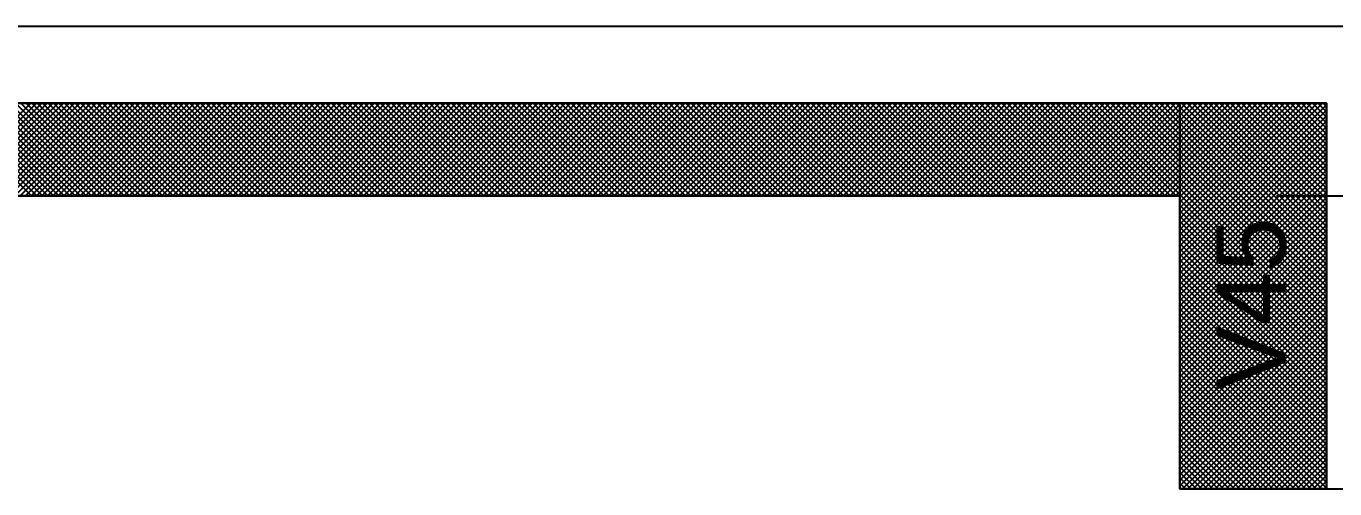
# Model space of a CAD drawing. Extents: x 0 to 119, y 0 to 84.
# Drawn here: x 54.802 to 58.198, y 77.332 to 78.532 of the extents above; entities that cross this region are included whole.
import ezdxf

# ---------------------------------------------------------------- set-up
doc = ezdxf.new("R2010")
doc.units = 0
doc.header["$MEASUREMENT"] = 0
for name, color, linetype in [('29', 9, 'CONTINUOUS'), ('3', 7, 'CONTINUOUS'), ('32', 250, 'CONTINUOUS'), ('6', 178, 'CONTINUOUS')]:
    doc.layers.add(name, color=color, linetype=linetype)
doc.styles.add('TQS_ARIAL', font='arial.ttf')

msp = doc.modelspace()

# ---------------------------------------------------------------- linework, layer by layer
at = {"layer": '29', "color": 9, "linetype": 'Continuous'}
for p, q in [((54.573902, 78.092273), (54.813902, 78.332273)), ((54.575517, 78.332273), (54.815517, 78.092273)), ((54.588044, 78.092273), (54.828044, 78.332273)), ((54.589659, 78.332273), (54.829659, 78.092273)), ((54.602186, 78.092273), (54.842186, 78.332273)), ((54.603802, 78.332273), (54.843802, 78.092273)), ((54.616328, 78.092273), (54.856328, 78.332273)), ((54.617944, 78.332273), (54.857944, 78.092273)), ((54.63047, 78.092273), (54.87047, 78.332273)), ((54.632086, 78.332273), (54.872086, 78.092273)), ((54.644612, 78.092273), (54.884612, 78.332273)), ((54.646228, 78.332273), (54.886228, 78.092273)), ((54.658755, 78.092273), (54.898755, 78.332273)), ((54.66037, 78.332273), (54.90037, 78.092273)), ((54.672897, 78.092273), (54.912897, 78.332273)), ((54.674512, 78.332273), (54.914512, 78.092273)), ((54.687039, 78.092273), (54.927039, 78.332273)), ((54.688654, 78.332273), (54.928654, 78.092273)), ((54.701181, 78.092273), (54.941181, 78.332273)), ((54.702797, 78.332273), (54.942797, 78.092273)), ((54.715323, 78.092273), (54.955323, 78.332273)), ((54.716939, 78.332273), (54.956939, 78.092273)), ((54.729465, 78.092273), (54.969465, 78.332273)), ((54.731081, 78.332273), (54.971081, 78.092273)), ((54.743607, 78.092273), (54.983607, 78.332273)), ((54.745223, 78.332273), (54.985223, 78.092273)), ((54.75775, 78.092273), (54.99775, 78.332273)), ((54.759365, 78.332273), (54.999365, 78.092273)), ((54.771892, 78.092273), (55.011892, 78.332273)), ((54.773507, 78.332273), (55.013507, 78.092273)), ((54.786034, 78.092273), (55.026034, 78.332273)), ((54.787649, 78.332273), (55.027649, 78.092273)), ((54.800176, 78.092273), (55.040176, 78.332273)), ((54.801791, 78.332273), (55.041791, 78.092273)), ((54.814318, 78.092273), (55.054318, 78.332273)), ((54.815934, 78.332273), (55.055934, 78.092273)), ((54.82846, 78.092273), (55.06846, 78.332273)), ((54.830076, 78.332273), (55.070076, 78.092273)), ((54.842602, 78.092273), (55.082602, 78.332273)), ((54.844218, 78.332273), (55.084218, 78.092273)), ((54.856744, 78.092273), (55.096744, 78.332273)), ((54.85836, 78.332273), (55.09836, 78.092273)), ((54.870887, 78.092273), (55.110887, 78.332273)), ((54.872502, 78.332273), (55.112502, 78.092273)), ((54.885029, 78.092273), (55.125029, 78.332273)), ((54.886644, 78.332273), (55.126644, 78.092273)), ((54.899171, 78.092273), (55.139171, 78.332273)), ((54.900786, 78.332273), (55.140786, 78.092273)), ((54.913313, 78.092273), (55.153313, 78.332273)), ((54.914929, 78.332273), (55.154929, 78.092273)), ((54.927455, 78.092273), (55.167455, 78.332273)), ((54.929071, 78.332273), (55.169071, 78.092273)), ((54.941597, 78.092273), (55.181597, 78.332273)), ((54.943213, 78.332273), (55.183213, 78.092273)), ((54.955739, 78.092273), (55.195739, 78.332273)), ((54.957355, 78.332273), (55.197355, 78.092273)), ((54.969882, 78.092273), (55.209882, 78.332273)), ((54.971497, 78.332273), (55.211497, 78.092273)), ((54.984024, 78.092273), (55.224024, 78.332273)), ((54.985639, 78.332273), (55.225639, 78.092273)), ((54.998166, 78.092273), (55.238166, 78.332273)), ((54.999781, 78.332273), (55.239781, 78.092273)), ((55.012308, 78.092273), (55.252308, 78.332273)), ((55.013923, 78.332273), (55.253923, 78.092273)), ((55.02645, 78.092273), (55.26645, 78.332273)), ((55.028066, 78.332273), (55.268066, 78.092273)), ((55.040592, 78.092273), (55.280592, 78.332273)), ((55.042208, 78.332273), (55.282208, 78.092273)), ((55.054734, 78.092273), (55.294734, 78.332273)), ((55.05635, 78.332273), (55.29635, 78.092273)), ((55.068877, 78.092273), (55.308877, 78.332273)), ((55.070492, 78.332273), (55.310492, 78.092273)), ((55.083019, 78.092273), (55.323019, 78.332273)), ((55.084634, 78.332273), (55.324634, 78.092273)), ((55.097161, 78.092273), (55.337161, 78.332273)), ((55.098776, 78.332273), (55.338776, 78.092273)), ((55.111303, 78.092273), (55.351303, 78.332273)), ((55.112918, 78.332273), (55.352918, 78.092273)), ((55.125445, 78.092273), (55.365445, 78.332273)), ((55.127061, 78.332273), (55.367061, 78.092273)), ((55.139587, 78.092273), (55.379587, 78.332273)), ((55.141203, 78.332273), (55.381203, 78.092273)), ((55.153729, 78.092273), (55.393729, 78.332273)), ((55.155345, 78.332273), (55.395345, 78.092273)), ((55.167871, 78.092273), (55.407871, 78.332273)), ((55.169487, 78.332273), (55.409487, 78.092273)), ((55.182014, 78.092273), (55.422014, 78.332273)), ((55.183629, 78.332273), (55.423629, 78.092273)), ((55.196156, 78.092273), (55.436156, 78.332273)), ((55.197771, 78.332273), (55.437771, 78.092273)), ((55.210298, 78.092273), (55.450298, 78.332273)), ((55.211913, 78.332273), (55.451913, 78.092273)), ((55.22444, 78.092273), (55.46444, 78.332273)), ((55.226056, 78.332273), (55.466056, 78.092273)), ((55.238582, 78.092273), (55.478582, 78.332273)), ((55.240198, 78.332273), (55.480198, 78.092273)), ((55.252724, 78.092273), (55.492724, 78.332273)), ((55.25434, 78.332273), (55.49434, 78.092273)), ((55.266866, 78.092273), (55.506866, 78.332273)), ((55.268482, 78.332273), (55.508482, 78.092273)), ((55.281009, 78.092273), (55.521009, 78.332273)), ((55.282624, 78.332273), (55.522624, 78.092273)), ((55.295151, 78.092273), (55.535151, 78.332273)), ((55.296766, 78.332273), (55.536766, 78.092273)), ((55.309293, 78.092273), (55.549293, 78.332273)), ((55.310908, 78.332273), (55.550908, 78.092273)), ((55.323435, 78.092273), (55.563435, 78.332273)), ((55.32505, 78.332273), (55.56505, 78.092273)), ((55.337577, 78.092273), (55.577577, 78.332273)), ((55.339193, 78.332273), (55.579193, 78.092273)), ((55.351719, 78.092273), (55.591719, 78.332273)), ((55.353335, 78.332273), (55.593335, 78.092273)), ((55.365861, 78.092273), (55.605861, 78.332273)), ((55.367477, 78.332273), (55.607477, 78.092273)), ((55.380003, 78.092273), (55.620003, 78.332273)), ((55.381619, 78.332273), (55.621619, 78.092273)), ((55.394146, 78.092273), (55.634146, 78.332273)), ((55.395761, 78.332273), (55.635761, 78.092273)), ((55.408288, 78.092273), (55.648288, 78.332273)), ((55.409903, 78.332273), (55.649903, 78.092273)), ((55.42243, 78.092273), (55.66243, 78.332273)), ((55.424045, 78.332273), (55.664045, 78.092273)), ((55.436572, 78.092273), (55.676572, 78.332273)), ((55.438188, 78.332273), (55.678188, 78.092273)), ((55.450714, 78.092273), (55.690714, 78.332273)), ((55.45233, 78.332273), (55.69233, 78.092273)), ((55.464856, 78.092273), (55.704856, 78.332273)), ((55.466472, 78.332273), (55.706472, 78.092273)), ((55.478998, 78.092273), (55.718998, 78.332273)), ((55.480614, 78.332273), (55.720614, 78.092273)), ((55.493141, 78.092273), (55.733141, 78.332273)), ((55.494756, 78.332273), (55.734756, 78.092273)), ((55.507283, 78.092273), (55.747283, 78.332273)), ((55.508898, 78.332273), (55.748898, 78.092273)), ((55.521425, 78.092273), (55.761425, 78.332273)), ((55.52304, 78.332273), (55.76304, 78.092273)), ((55.535567, 78.092273), (55.775567, 78.332273)), ((55.537183, 78.332273), (55.777183, 78.092273)), ((55.549709, 78.092273), (55.789709, 78.332273)), ((55.551325, 78.332273), (55.791325, 78.092273)), ((55.563851, 78.092273), (55.803851, 78.332273)), ((55.565467, 78.332273), (55.805467, 78.092273)), ((55.577993, 78.092273), (55.817993, 78.332273)), ((55.579609, 78.332273), (55.819609, 78.092273)), ((55.592136, 78.092273), (55.832136, 78.332273)), ((55.593751, 78.332273), (55.833751, 78.092273)), ((55.606278, 78.092273), (55.846278, 78.332273)), ((55.607893, 78.332273), (55.847893, 78.092273)), ((55.62042, 78.092273), (55.86042, 78.332273)), ((55.622035, 78.332273), (55.862035, 78.092273)), ((55.634562, 78.092273), (55.874562, 78.332273)), ((55.636177, 78.332273), (55.876177, 78.092273)), ((55.648704, 78.092273), (55.888704, 78.332273)), ((55.65032, 78.332273), (55.89032, 78.092273)), ((55.662846, 78.092273), (55.902846, 78.332273)), ((55.664462, 78.332273), (55.904462, 78.092273)), ((55.676988, 78.092273), (55.916988, 78.332273)), ((55.678604, 78.332273), (55.918604, 78.092273)), ((55.69113, 78.092273), (55.93113, 78.332273)), ((55.692746, 78.332273), (55.932746, 78.092273)), ((55.705273, 78.092273), (55.945273, 78.332273)), ((55.706888, 78.332273), (55.946888, 78.092273)), ((55.719415, 78.092273), (55.959415, 78.332273)), ((55.72103, 78.332273), (55.96103, 78.092273)), ((55.733557, 78.092273), (55.973557, 78.332273)), ((55.735172, 78.332273), (55.975172, 78.092273)), ((55.747699, 78.092273), (55.987699, 78.332273)), ((55.749315, 78.332273), (55.989315, 78.092273)), ((55.761841, 78.092273), (56.001841, 78.332273)), ((55.763457, 78.332273), (56.003457, 78.092273)), ((55.775983, 78.092273), (56.015983, 78.332273)), ((55.777599, 78.332273), (56.017599, 78.092273)), ((55.790125, 78.092273), (56.030125, 78.332273)), ((55.791741, 78.332273), (56.031741, 78.092273)), ((55.804268, 78.092273), (56.044268, 78.332273)), ((55.805883, 78.332273), (56.045883, 78.092273)), ((55.81841, 78.092273), (56.05841, 78.332273)), ((55.820025, 78.332273), (56.060025, 78.092273)), ((55.832552, 78.092273), (56.072552, 78.332273)), ((55.834167, 78.332273), (56.074167, 78.092273)), ((55.846694, 78.092273), (56.086694, 78.332273)), ((55.848309, 78.332273), (56.088309, 78.092273)), ((55.860836, 78.092273), (56.100836, 78.332273)), ((55.862452, 78.332273), (56.102452, 78.092273)), ((55.874978, 78.092273), (56.114978, 78.332273)), ((55.876594, 78.332273), (56.116594, 78.092273)), ((55.88912, 78.092273), (56.12912, 78.332273)), ((55.890736, 78.332273), (56.130736, 78.092273)), ((55.903263, 78.092273), (56.143263, 78.332273)), ((55.904878, 78.332273), (56.144878, 78.092273)), ((55.917405, 78.092273), (56.157405, 78.332273)), ((55.91902, 78.332273), (56.15902, 78.092273)), ((55.931547, 78.092273), (56.171547, 78.332273)), ((55.933162, 78.332273), (56.173162, 78.092273)), ((55.945689, 78.092273), (56.185689, 78.332273)), ((55.947304, 78.332273), (56.187304, 78.092273)), ((55.959831, 78.092273), (56.199831, 78.332273)), ((55.961447, 78.332273), (56.201447, 78.092273)), ((55.973973, 78.092273), (56.213973, 78.332273)), ((55.975589, 78.332273), (56.215589, 78.092273)), ((55.988115, 78.092273), (56.228115, 78.332273)), ((55.989731, 78.332273), (56.229731, 78.092273)), ((56.002257, 78.092273), (56.242257, 78.332273)), ((56.003873, 78.332273), (56.243873, 78.092273)), ((56.0164, 78.092273), (56.2564, 78.332273)), ((56.018015, 78.332273), (56.258015, 78.092273)), ((56.030542, 78.092273), (56.270542, 78.332273)), ((56.032157, 78.332273), (56.272157, 78.092273)), ((56.044684, 78.092273), (56.284684, 78.332273)), ((56.046299, 78.332273), (56.286299, 78.092273)), ((56.058826, 78.092273), (56.298826, 78.332273)), ((56.060442, 78.332273), (56.300442, 78.092273)), ((56.072968, 78.092273), (56.312968, 78.332273)), ((56.074584, 78.332273), (56.314584, 78.092273)), ((56.08711, 78.092273), (56.32711, 78.332273)), ((56.088726, 78.332273), (56.328726, 78.092273)), ((56.101252, 78.092273), (56.341252, 78.332273)), ((56.102868, 78.332273), (56.342868, 78.092273)), ((56.115395, 78.092273), (56.355395, 78.332273)), ((56.11701, 78.332273), (56.35701, 78.092273)), ((56.129537, 78.092273), (56.369537, 78.332273)), ((56.131152, 78.332273), (56.371152, 78.092273)), ((56.143679, 78.092273), (56.383679, 78.332273)), ((56.145294, 78.332273), (56.385294, 78.092273)), ((56.157821, 78.092273), (56.397821, 78.332273)), ((56.159436, 78.332273), (56.399436, 78.092273)), ((56.171963, 78.092273), (56.411963, 78.332273)), ((56.173579, 78.332273), (56.413579, 78.092273)), ((56.186105, 78.092273), (56.426105, 78.332273)), ((56.187721, 78.332273), (56.427721, 78.092273)), ((56.200247, 78.092273), (56.440247, 78.332273)), ((56.201863, 78.332273), (56.441863, 78.092273)), ((56.214389, 78.092273), (56.454389, 78.332273)), ((56.216005, 78.332273), (56.456005, 78.092273)), ((56.228532, 78.092273), (56.468532, 78.332273)), ((56.230147, 78.332273), (56.470147, 78.092273)), ((56.242674, 78.092273), (56.482674, 78.332273)), ((56.244289, 78.332273), (56.484289, 78.092273)), ((56.256816, 78.092273), (56.496816, 78.332273)), ((56.258431, 78.332273), (56.498431, 78.092273)), ((56.270958, 78.092273), (56.510958, 78.332273)), ((56.272574, 78.332273), (56.512574, 78.092273)), ((56.2851, 78.092273), (56.5251, 78.332273)), ((56.286716, 78.332273), (56.526716, 78.092273)), ((56.299242, 78.092273), (56.539242, 78.332273)), ((56.300858, 78.332273), (56.540858, 78.092273)), ((56.313384, 78.092273), (56.553384, 78.332273)), ((56.315, 78.332273), (56.555, 78.092273)), ((56.327527, 78.092273), (56.567527, 78.332273)), ((56.329142, 78.332273), (56.569142, 78.092273)), ((56.341669, 78.092273), (56.581669, 78.332273)), ((56.343284, 78.332273), (56.583284, 78.092273)), ((56.355811, 78.092273), (56.595811, 78.332273)), ((56.357426, 78.332273), (56.597426, 78.092273)), ((56.369953, 78.092273), (56.609953, 78.332273)), ((56.371569, 78.332273), (56.611569, 78.092273)), ((56.384095, 78.092273), (56.624095, 78.332273)), ((56.385711, 78.332273), (56.625711, 78.092273)), ((56.398237, 78.092273), (56.638237, 78.332273)), ((56.399853, 78.332273), (56.639853, 78.092273)), ((56.412379, 78.092273), (56.652379, 78.332273)), ((56.413995, 78.332273), (56.653995, 78.092273)), ((56.426522, 78.092273), (56.666522, 78.332273)), ((56.428137, 78.332273), (56.668137, 78.092273)), ((56.440664, 78.092273), (56.680664, 78.332273)), ((56.442279, 78.332273), (56.682279, 78.092273)), ((56.454806, 78.092273), (56.694806, 78.332273)), ((56.456421, 78.332273), (56.696421, 78.092273)), ((56.468948, 78.092273), (56.708948, 78.332273)), ((56.470563, 78.332273), (56.710563, 78.092273)), ((56.48309, 78.092273), (56.72309, 78.332273)), ((56.484706, 78.332273), (56.724706, 78.092273)), ((56.497232, 78.092273), (56.737232, 78.332273)), ((56.498848, 78.332273), (56.738848, 78.092273)), ((56.511374, 78.092273), (56.751374, 78.332273)), ((56.51299, 78.332273), (56.75299, 78.092273)), ((56.525516, 78.092273), (56.765516, 78.332273)), ((56.527132, 78.332273), (56.767132, 78.092273)), ((56.539659, 78.092273), (56.779659, 78.332273)), ((56.541274, 78.332273), (56.781274, 78.092273)), ((56.553801, 78.092273), (56.793801, 78.332273)), ((56.555416, 78.332273), (56.795416, 78.092273)), ((56.567943, 78.092273), (56.807943, 78.332273)), ((56.569558, 78.332273), (56.809558, 78.092273)), ((56.582085, 78.092273), (56.822085, 78.332273)), ((56.583701, 78.332273), (56.823701, 78.092273)), ((56.596227, 78.092273), (56.836227, 78.332273)), ((56.597843, 78.332273), (56.837843, 78.092273)), ((56.610369, 78.092273), (56.850369, 78.332273)), ((56.611985, 78.332273), (56.851985, 78.092273)), ((56.624511, 78.092273), (56.864511, 78.332273)), ((56.626127, 78.332273), (56.866127, 78.092273)), ((56.638654, 78.092273), (56.878654, 78.332273)), ((56.640269, 78.332273), (56.880269, 78.092273)), ((56.652796, 78.092273), (56.892796, 78.332273)), ((56.654411, 78.332273), (56.894411, 78.092273)), ((56.666938, 78.092273), (56.906938, 78.332273)), ((56.668553, 78.332273), (56.908553, 78.092273)), ((56.68108, 78.092273), (56.92108, 78.332273)), ((56.682695, 78.332273), (56.922695, 78.092273)), ((56.695222, 78.092273), (56.935222, 78.332273)), ((56.696838, 78.332273), (56.936838, 78.092273)), ((56.709364, 78.092273), (56.949364, 78.332273)), ((56.71098, 78.332273), (56.95098, 78.092273)), ((56.723506, 78.092273), (56.963506, 78.332273)), ((56.725122, 78.332273), (56.965122, 78.092273)), ((56.737649, 78.092273), (56.977649, 78.332273)), ((56.739264, 78.332273), (56.979264, 78.092273)), ((56.751791, 78.092273), (56.991791, 78.332273)), ((56.753406, 78.332273), (56.993406, 78.092273)), ((56.765933, 78.092273), (57.005933, 78.332273)), ((56.767548, 78.332273), (57.007548, 78.092273)), ((56.780075, 78.092273), (57.020075, 78.332273)), ((56.78169, 78.332273), (57.02169, 78.092273)), ((56.794217, 78.092273), (57.034217, 78.332273)), ((56.795833, 78.332273), (57.035833, 78.092273)), ((56.808359, 78.092273), (57.048359, 78.332273)), ((56.809975, 78.332273), (57.049975, 78.092273)), ((56.822501, 78.092273), (57.062501, 78.332273)), ((56.824117, 78.332273), (57.064117, 78.092273)), ((56.836643, 78.092273), (57.076643, 78.332273)), ((56.838259, 78.332273), (57.078259, 78.092273)), ((56.850786, 78.092273), (57.090786, 78.332273)), ((56.852401, 78.332273), (57.092401, 78.092273)), ((56.864928, 78.092273), (57.104928, 78.332273)), ((56.866543, 78.332273), (57.106543, 78.092273)), ((56.87907, 78.092273), (57.11907, 78.332273)), ((56.880685, 78.332273), (57.120685, 78.092273)), ((56.893212, 78.092273), (57.133212, 78.332273)), ((56.894828, 78.332273), (57.134828, 78.092273)), ((56.907354, 78.092273), (57.147354, 78.332273)), ((56.90897, 78.332273), (57.14897, 78.092273)), ((56.921496, 78.092273), (57.161496, 78.332273)), ((56.923112, 78.332273), (57.163112, 78.092273)), ((56.935638, 78.092273), (57.175638, 78.332273)), ((56.937254, 78.332273), (57.177254, 78.092273)), ((56.949781, 78.092273), (57.189781, 78.332273)), ((56.951396, 78.332273), (57.191396, 78.092273)), ((56.963923, 78.092273), (57.203923, 78.332273)), ((56.965538, 78.332273), (57.205538, 78.092273)), ((56.978065, 78.092273), (57.218065, 78.332273)), ((56.97968, 78.332273), (57.21968, 78.092273)), ((56.992207, 78.092273), (57.232207, 78.332273)), ((56.993822, 78.332273), (57.233822, 78.092273)), ((57.006349, 78.092273), (57.246349, 78.332273)), ((57.007965, 78.332273), (57.247965, 78.092273)), ((57.020491, 78.092273), (57.260491, 78.332273)), ((57.022107, 78.332273), (57.262107, 78.092273)), ((57.034633, 78.092273), (57.274633, 78.332273)), ((57.036249, 78.332273), (57.276249, 78.092273)), ((57.048775, 78.092273), (57.288775, 78.332273)), ((57.050391, 78.332273), (57.290391, 78.092273)), ((57.062918, 78.092273), (57.302918, 78.332273)), ((57.064533, 78.332273), (57.304533, 78.092273)), ((57.07706, 78.092273), (57.31706, 78.332273)), ((57.078675, 78.332273), (57.318675, 78.092273)), ((57.091202, 78.092273), (57.331202, 78.332273)), ((57.092817, 78.332273), (57.332817, 78.092273)), ((57.105344, 78.092273), (57.345344, 78.332273)), ((57.10696, 78.332273), (57.34696, 78.092273)), ((57.119486, 78.092273), (57.359486, 78.332273)), ((57.121102, 78.332273), (57.361102, 78.092273)), ((57.133628, 78.092273), (57.373628, 78.332273)), ((57.135244, 78.332273), (57.375244, 78.092273)), ((57.14777, 78.092273), (57.38777, 78.332273)), ((57.149386, 78.332273), (57.389386, 78.092273)), ((57.161913, 78.092273), (57.401913, 78.332273)), ((57.163528, 78.332273), (57.403528, 78.092273)), ((57.176055, 78.092273), (57.416055, 78.332273)), ((57.17767, 78.332273), (57.41767, 78.092273)), ((57.190197, 78.092273), (57.430197, 78.332273)), ((57.191812, 78.332273), (57.431812, 78.092273)), ((57.204339, 78.092273), (57.444339, 78.332273)), ((57.205955, 78.332273), (57.445955, 78.092273)), ((57.218481, 78.092273), (57.458481, 78.332273)), ((57.220097, 78.332273), (57.460097, 78.092273)), ((57.232623, 78.092273), (57.472623, 78.332273)), ((57.234239, 78.332273), (57.474239, 78.092273)), ((57.246765, 78.092273), (57.486765, 78.332273)), ((57.248381, 78.332273), (57.488381, 78.092273)), ((57.260908, 78.092273), (57.500908, 78.332273)), ((57.262523, 78.332273), (57.502523, 78.092273)), ((57.27505, 78.092273), (57.51505, 78.332273)), ((57.276665, 78.332273), (57.516665, 78.092273)), ((57.289192, 78.092273), (57.529192, 78.332273)), ((57.290807, 78.332273), (57.530807, 78.092273)), ((57.303334, 78.092273), (57.543334, 78.332273)), ((57.304949, 78.332273), (57.544949, 78.092273)), ((57.317476, 78.092273), (57.557476, 78.332273)), ((57.319092, 78.332273), (57.559092, 78.092273)), ((57.331618, 78.092273), (57.571618, 78.332273)), ((57.333234, 78.332273), (57.573234, 78.092273)), ((57.34576, 78.092273), (57.58576, 78.332273)), ((57.347376, 78.332273), (57.587376, 78.092273)), ((57.359902, 78.092273), (57.599902, 78.332273)), ((57.361518, 78.332273), (57.601518, 78.092273)), ((57.374045, 78.092273), (57.614045, 78.332273)), ((57.37566, 78.332273), (57.61566, 78.092273)), ((57.388187, 78.092273), (57.628187, 78.332273)), ((57.389802, 78.332273), (57.629802, 78.092273)), ((57.402329, 78.092273), (57.642329, 78.332273)), ((57.403944, 78.332273), (57.643944, 78.092273)), ((57.416471, 78.092273), (57.656471, 78.332273)), ((57.418087, 78.332273), (57.658087, 78.092273)), ((57.430613, 78.092273), (57.670613, 78.332273)), ((57.432229, 78.332273), (57.672229, 78.092273)), ((57.444755, 78.092273), (57.684755, 78.332273)), ((57.446371, 78.332273), (57.686371, 78.092273)), ((57.458897, 78.092273), (57.698897, 78.332273)), ((57.460513, 78.332273), (57.700513, 78.092273)), ((57.47304, 78.092273), (57.71304, 78.332273)), ((57.474655, 78.332273), (57.714655, 78.092273)), ((57.487182, 78.092273), (57.727182, 78.332273)), ((57.488797, 78.332273), (57.728797, 78.092273)), ((57.501324, 78.092273), (57.741324, 78.332273)), ((57.502939, 78.332273), (57.742939, 78.092273)), ((57.515466, 78.092273), (57.755466, 78.332273)), ((57.517081, 78.332273), (57.757081, 78.092273)), ((57.529608, 78.092273), (57.769608, 78.332273)), ((57.531224, 78.332273), (57.771224, 78.092273)), ((57.54375, 78.092273), (57.78375, 78.332273)), ((57.545366, 78.332273), (57.785366, 78.092273)), ((57.557892, 78.092273), (57.795724, 78.330105)), ((57.559508, 78.332273), (57.795724, 78.096057)), ((57.572035, 78.092273), (57.795724, 78.315963)), ((57.57365, 78.332273), (57.795724, 78.110199)), ((57.587792, 78.332273), (57.795724, 78.124342)), ((57.601934, 78.332273), (57.795724, 78.138484)), ((57.616076, 78.332273), (57.795724, 78.152626)), ((57.630219, 78.332273), (57.795724, 78.166768)), ((57.644361, 78.332273), (57.795724, 78.18091)), ((57.658503, 78.332273), (57.795724, 78.195052)), ((57.672645, 78.332273), (57.795724, 78.209194)), ((57.686787, 78.332273), (57.795724, 78.223337)), ((57.700929, 78.332273), (57.795724, 78.237479)), ((57.715071, 78.332273), (57.795724, 78.251621)), ((57.729214, 78.332273), (57.795724, 78.265763)), ((57.743356, 78.332273), (57.795724, 78.279905)), ((57.757498, 78.332273), (57.795724, 78.294047)), ((57.77164, 78.332273), (57.795724, 78.308189)), ((57.785782, 78.332273), (57.795724, 78.322331)), ((57.795724, 77.962409), (58.165588, 78.332273)), ((57.795724, 77.976551), (58.151446, 78.332273)), ((57.795724, 77.990694), (58.137304, 78.332273)), ((57.795724, 78.004836), (58.123162, 78.332273)), ((57.795724, 78.018978), (58.109019, 78.332273)), ((57.795724, 78.03312), (58.094877, 78.332273)), ((57.795724, 78.047262), (58.080735, 78.332273)), ((57.795724, 78.061404), (58.066593, 78.332273)), ((57.795724, 78.075546), (58.052451, 78.332273)), ((57.795724, 78.089689), (58.038309, 78.332273)), ((57.795724, 78.103831), (58.024167, 78.332273)), ((57.795724, 78.117973), (58.010024, 78.332273)), ((57.795724, 78.132115), (57.995882, 78.332273)), ((57.795724, 78.146257), (57.98174, 78.332273)), ((57.795724, 78.160399), (57.967598, 78.332273)), ((57.795724, 78.174541), (57.953456, 78.332273)), ((57.795724, 78.188683), (57.939314, 78.332273)), ((57.795724, 78.202826), (57.925172, 78.332273)), ((57.795724, 78.216968), (57.911029, 78.332273)), ((57.795724, 78.23111), (57.896887, 78.332273)), ((57.795724, 78.245252), (57.882745, 78.332273)), ((57.795724, 78.259394), (57.868603, 78.332273)), ((57.795724, 78.273536), (57.854461, 78.332273)), ((57.795724, 78.287678), (57.840319, 78.332273)), ((57.795724, 78.301821), (57.826177, 78.332273)), ((57.795724, 78.315963), (57.812035, 78.332273)), ((57.795724, 78.330105), (57.797892, 78.332273)), ((57.795724, 77.948267), (58.175726, 78.32827)), ((57.795724, 78.322331), (58.175726, 77.942329)), ((57.795724, 77.934125), (58.175726, 78.314128)), ((57.799924, 78.332273), (58.175726, 77.956471)), ((57.814066, 78.332273), (58.175726, 77.970613)), ((57.828208, 78.332273), (58.175726, 77.984755)), ((57.842351, 78.332273), (58.175726, 77.998897)), ((57.856493, 78.332273), (58.175726, 78.01304)), ((57.870635, 78.332273), (58.175726, 78.027182)), ((57.884777, 78.332273), (58.175726, 78.041324)), ((57.898919, 78.332273), (58.175726, 78.055466)), ((57.913061, 78.332273), (58.175726, 78.069608)), ((57.927203, 78.332273), (58.175726, 78.08375)), ((57.941346, 78.332273), (58.175726, 78.097892)), ((57.955488, 78.332273), (58.175726, 78.112035)), ((57.96963, 78.332273), (58.175726, 78.126177)), ((57.983772, 78.332273), (58.175726, 78.140319)), ((57.997914, 78.332273), (58.175726, 78.154461)), ((58.012056, 78.332273), (58.175726, 78.168603)), ((58.026198, 78.332273), (58.175726, 78.182745)), ((58.040341, 78.332273), (58.175726, 78.196887)), ((58.054483, 78.332273), (58.175726, 78.211029)), ((58.068625, 78.332273), (58.175726, 78.225172)), ((58.082767, 78.332273), (58.175726, 78.239314)), ((58.096909, 78.332273), (58.175726, 78.253456)), ((58.111051, 78.332273), (58.175726, 78.267598)), ((58.125193, 78.332273), (58.175726, 78.28174)), ((58.139335, 78.332273), (58.175726, 78.295882)), ((58.153478, 78.332273), (58.175726, 78.310024)), ((58.16762, 78.332273), (58.175726, 78.324167)), ((57.586177, 78.092273), (57.795724, 78.301821)), ((57.600319, 78.092273), (57.795724, 78.287678)), ((57.795724, 78.308189), (58.175726, 77.928187)), ((57.795724, 77.919983), (58.175726, 78.299985)), ((57.795724, 78.294047), (58.175726, 77.914045)), ((57.795724, 77.905841), (58.175726, 78.285843)), ((57.795724, 78.279905), (58.175726, 77.899902)), ((57.614461, 78.092273), (57.795724, 78.273536)), ((57.628603, 78.092273), (57.795724, 78.259394)), ((57.642745, 78.092273), (57.795724, 78.245252)), ((57.795724, 77.891699), (58.175726, 78.271701)), ((57.795724, 78.265763), (58.175726, 77.88576)), ((57.795724, 77.877556), (58.175726, 78.257559)), ((57.795724, 78.251621), (58.175726, 77.871618)), ((57.795724, 77.863414), (58.175726, 78.243417)), ((57.656887, 78.092273), (57.795724, 78.23111)), ((57.671029, 78.092273), (57.795724, 78.216968)), ((57.795724, 78.237479), (58.175726, 77.857476)), ((57.795724, 77.849272), (58.175726, 78.229275)), ((57.795724, 78.223337), (58.175726, 77.843334)), ((57.795724, 77.83513), (58.175726, 78.215133)), ((57.795724, 78.209194), (58.175726, 77.829192)), ((57.685172, 78.092273), (57.795724, 78.202826)), ((57.699314, 78.092273), (57.795724, 78.188683)), ((57.713456, 78.092273), (57.795724, 78.174541)), ((57.795724, 77.820988), (58.175726, 78.200991)), ((57.795724, 78.195052), (58.175726, 77.81505)), ((57.795724, 77.806846), (58.175726, 78.186848)), ((57.795724, 78.18091), (58.175726, 77.800908)), ((57.727598, 78.092273), (57.795724, 78.160399)), ((57.74174, 78.092273), (57.795724, 78.146257)), ((57.795724, 77.792704), (58.175726, 78.172706)), ((57.795724, 78.166768), (58.175726, 77.786765)), ((57.795724, 77.778562), (58.175726, 78.158564)), ((57.795724, 78.152626), (58.175726, 77.772623)), ((57.795724, 77.764419), (58.175726, 78.144422)), ((57.755882, 78.092273), (57.795724, 78.132115)), ((57.770024, 78.092273), (57.795724, 78.117973)), ((57.795724, 78.138484), (58.175726, 77.758481)), ((57.795724, 77.750277), (58.175726, 78.13028)), ((57.795724, 78.124342), (58.175726, 77.744339)), ((57.795724, 77.736135), (58.175726, 78.116138)), ((57.795724, 78.110199), (58.175726, 77.730197)), ((57.784167, 78.092273), (57.795724, 78.103831)), ((57.795724, 77.721993), (58.175726, 78.101996)), ((57.795724, 78.096057), (58.175726, 77.716055)), ((57.795724, 77.707851), (58.175726, 78.087853)), ((57.795724, 78.081915), (58.175726, 77.701913)), ((57.795724, 77.693709), (58.175726, 78.073711)), ((57.795724, 78.067773), (58.175726, 77.68777)), ((57.795724, 77.679567), (58.175726, 78.059569)), ((57.795724, 78.053631), (58.175726, 77.673628)), ((57.795724, 77.665424), (58.175726, 78.045427)), ((57.795724, 78.039489), (58.175726, 77.659486)), ((57.795724, 77.651282), (58.175726, 78.031285)), ((57.795724, 78.025347), (58.175726, 77.645344)), ((57.795724, 77.63714), (58.175726, 78.017143)), ((57.795724, 78.011205), (58.175726, 77.631202)), ((57.795724, 77.622998), (58.175726, 78.003001)), ((57.795724, 77.997062), (58.175726, 77.61706)), ((57.795724, 77.608856), (58.175726, 77.988859)), ((57.795724, 77.98292), (58.175726, 77.602918)), ((57.795724, 77.594714), (58.175726, 77.974716)), ((57.795724, 77.968778), (58.175726, 77.588775)), ((57.795724, 77.580572), (58.175726, 77.960574)), ((57.795724, 77.954636), (58.175726, 77.574633)), ((57.795724, 77.566429), (58.175726, 77.946432)), ((57.795724, 77.940494), (58.175726, 77.560491)), ((57.795724, 77.552287), (58.175726, 77.93229)), ((57.795724, 77.926352), (58.175726, 77.546349)), ((57.795724, 77.538145), (58.175726, 77.918148)), ((57.795724, 77.91221), (58.175726, 77.532207)), ((57.795724, 77.524003), (58.175726, 77.904006)), ((57.795724, 77.898067), (58.175726, 77.518065)), ((57.795724, 77.509861), (58.175726, 77.889864)), ((57.795724, 77.883925), (58.175726, 77.503923)), ((57.795724, 77.495719), (58.175726, 77.875721)), ((57.795724, 77.869783), (58.175726, 77.489781)), ((57.795724, 77.481577), (58.175726, 77.861579)), ((57.795724, 77.855641), (58.175726, 77.475638)), ((57.795724, 77.467435), (58.175726, 77.847437)), ((57.795724, 77.841499), (58.175726, 77.461496)), ((57.795724, 77.453292), (58.175726, 77.833295)), ((57.795724, 77.827357), (58.175726, 77.447354)), ((57.795724, 77.43915), (58.175726, 77.819153)), ((57.795724, 77.813215), (58.175726, 77.433212)), ((57.795724, 77.425008), (58.175726, 77.805011)), ((57.795724, 77.799072), (58.175726, 77.41907)), ((57.795724, 77.410866), (58.175726, 77.790869)), ((57.795724, 77.78493), (58.175726, 77.404928)), ((57.795724, 77.396724), (58.175726, 77.776726)), ((57.795724, 77.770788), (58.175726, 77.390786)), ((57.795724, 77.382582), (58.175726, 77.762584)), ((57.795724, 77.756646), (58.175726, 77.376643)), ((57.795724, 77.36844), (58.175726, 77.748442)), ((57.795724, 77.742504), (58.175726, 77.362501)), ((57.795724, 77.354297), (58.175726, 77.7343)), ((57.795724, 77.728362), (58.175726, 77.348359)), ((57.795724, 77.340155), (58.175726, 77.720158)), ((57.795724, 77.71422), (58.175726, 77.334217)), ((57.795724, 77.700078), (58.163528, 77.332273)), ((57.801984, 77.332273), (58.175726, 77.706016)), ((57.795724, 77.685935), (58.149386, 77.332273)), ((57.795724, 77.671793), (58.135244, 77.332273)), ((57.816126, 77.332273), (58.175726, 77.691874)), ((57.830268, 77.332273), (58.175726, 77.677732)), ((57.795724, 77.657651), (58.121102, 77.332273)), ((57.795724, 77.643509), (58.10696, 77.332273)), ((57.84441, 77.332273), (58.175726, 77.663589)), ((57.858553, 77.332273), (58.175726, 77.649447)), ((57.872695, 77.332273), (58.175726, 77.635305)), ((57.795724, 77.629367), (58.092817, 77.332273)), ((57.795724, 77.615225), (58.078675, 77.332273)), ((57.795724, 77.601083), (58.064533, 77.332273)), ((57.886837, 77.332273), (58.175726, 77.621163)), ((57.900979, 77.332273), (58.175726, 77.607021)), ((57.795724, 77.58694), (58.050391, 77.332273)), ((57.795724, 77.572798), (58.036249, 77.332273)), ((57.915121, 77.332273), (58.175726, 77.592879)), ((57.929263, 77.332273), (58.175726, 77.578737)), ((57.943405, 77.332273), (58.175726, 77.564594)), ((57.795724, 77.558656), (58.022107, 77.332273)), ((57.795724, 77.544514), (58.007965, 77.332273)), ((57.795724, 77.530372), (57.993822, 77.332273)), ((57.957548, 77.332273), (58.175726, 77.550452)), ((57.97169, 77.332273), (58.175726, 77.53631)), ((57.795724, 77.51623), (57.97968, 77.332273)), ((57.795724, 77.502088), (57.965538, 77.332273)), ((57.985832, 77.332273), (58.175726, 77.522168)), ((57.999974, 77.332273), (58.175726, 77.508026)), ((57.795724, 77.487945), (57.951396, 77.332273)), ((57.795724, 77.473803), (57.937254, 77.332273)), ((58.014116, 77.332273), (58.175726, 77.493884)), ((58.028258, 77.332273), (58.175726, 77.479742)), ((58.0424, 77.332273), (58.175726, 77.465599)), ((57.795724, 77.459661), (57.923112, 77.332273)), ((57.795724, 77.445519), (57.90897, 77.332273)), ((57.795724, 77.431377), (57.894828, 77.332273)), ((58.056542, 77.332273), (58.175726, 77.451457)), ((58.070685, 77.332273), (58.175726, 77.437315)), ((57.795724, 77.417235), (57.880685, 77.332273)), ((57.795724, 77.403093), (57.866543, 77.332273)), ((58.084827, 77.332273), (58.175726, 77.423173)), ((58.098969, 77.332273), (58.175726, 77.409031)), ((58.113111, 77.332273), (58.175726, 77.394889)), ((57.795724, 77.388951), (57.852401, 77.332273)), ((57.795724, 77.374808), (57.838259, 77.332273)), ((57.795724, 77.360666), (57.824117, 77.332273)), ((58.127253, 77.332273), (58.175726, 77.380747)), ((58.141395, 77.332273), (58.175726, 77.366605)), ((57.795724, 77.346524), (57.809975, 77.332273)), ((58.155537, 77.332273), (58.175726, 77.352462)), ((58.16968, 77.332273), (58.175726, 77.33832))]:
    msp.add_line(p, q, dxfattribs=at)
for points in [[(57.795724, 78.092273), (53.257064, 78.092273), (53.257064, 78.332273), (57.795724, 78.332273), (57.795724, 78.092273)], [(58.175726, 77.332273), (57.795724, 77.332273), (57.795724, 78.332273), (58.175726, 78.332273), (58.175726, 77.332273)]]:
    msp.add_lwpolyline(points, dxfattribs=at)
at = {"layer": '3', "color": 7, "linetype": 'Continuous'}
msp.add_line((15.87245, 78.532273), (60.422972, 78.532273), dxfattribs=at)
at = {"layer": '32', "color": 250, "linetype": 'Continuous'}
for p, q in [((58.175726, 78.332273), (58.175726, 78.332273)), ((58.175726, 78.332273), (58.175726, 78.332273)), ((57.795724, 78.092273), (57.795724, 78.092273)), ((57.795724, 78.092273), (57.795724, 78.092273)), ((58.045724, 78.092273), (59.10449, 78.092273)), ((58.045724, 78.092273), (59.10449, 78.092273)), ((57.795724, 77.332273), (57.795724, 77.332273)), ((58.045724, 77.332273), (59.10449, 77.332273))]:
    msp.add_line(p, q, dxfattribs=at)
at = {"layer": '6', "color": 178, "linetype": 'Continuous'}
for p, q in [((58.175726, 78.332273), (53.257064, 78.332273)), ((58.175726, 77.332273), (58.175726, 78.332273)), ((53.257064, 78.092273), (57.795724, 78.092273)), ((57.795724, 78.092273), (57.795724, 77.332273)), ((57.795724, 77.332273), (58.175726, 77.332273))]:
    msp.add_line(p, q, dxfattribs=at)

# ---------------------------------------------------------------- texts
at = {"layer": '32', "color": 250, "linetype": 'Continuous', "style": 'TQS_ARIAL'}
msp.add_text('V45', height=0.18, rotation=90, dxfattribs=at).set_placement((58.069724, 77.587867))

doc.saveas('drawing.dxf')
